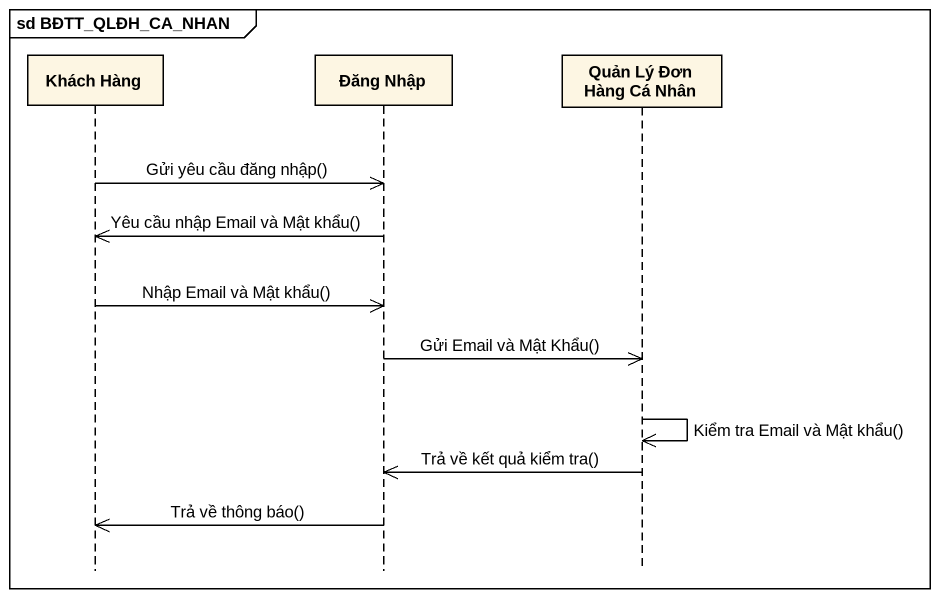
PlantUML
@startuml
mainframe sd BĐTT_QLĐH_CA_NHAN
hide footbox
participant "Khách Hàng" as Khách_Hàng
participant "Đăng Nhập" as Đăng_Nhập
participant "Quản Lý Đơn Hàng Cá Nhân" as Quản_Lý_Đơn_Hàng_Cá_Nhân

Khách_Hàng ->> Đăng_Nhập : Gửi yêu cầu đăng nhập()
Đăng_Nhập ->> Khách_Hàng : Yêu cầu nhập Email và Mật khẩu()
Khách_Hàng ->> Đăng_Nhập : Nhập Email và Mật khẩu()
Đăng_Nhập ->> Quản_Lý_Đơn_Hàng_Cá_Nhân : Gửi Email và Mật Khẩu()
Quản_Lý_Đơn_Hàng_Cá_Nhân ->> Quản_Lý_Đơn_Hàng_Cá_Nhân : Kiểm tra Email và Mật khẩu()
Quản_Lý_Đơn_Hàng_Cá_Nhân ->> Đăng_Nhập : Trả về kết quả kiểm tra()
Đăng_Nhập ->> Khách_Hàng : Trả về thông báo()
@enduml
